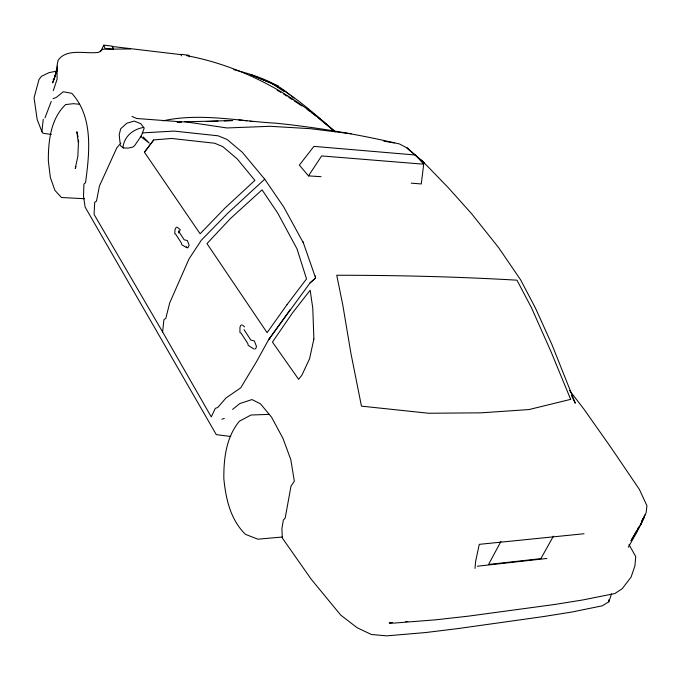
<?xml version="1.0" encoding="UTF-8"?>
<svg xmlns="http://www.w3.org/2000/svg" width="681" height="681" viewBox="0 0 681 681"><rect width="100%" height="100%" fill="white"/><g stroke="black" fill="none" stroke-linecap="round" stroke-linejoin="round"><path stroke-width="1.02" d="M474.997 568.431L475.627 561.365L479.271 544.349L584.026 533.742M51.356 134.455L43.056 133.263L41.916 131.731L43.235 119.286M315.269 275.882L315.601 277.967L309.983 282.998L268.62 339.708L256.499 361.696L240.708 387.855L225.998 397.976L217.724 407.51L215.307 408.362L211.272 416.891L162.606 331.936L163.917 319.687L165.832 318.299L169.705 302.875L188.995 258.976L201.338 240.189L227.658 213.315L264.705 179.18L242.266 152.246L227.139 139.511L218.09 135.8L174.021 131.093L142.516 132.897M321.049 176.694L308.484 175.885L299.342 165.117L313.932 146.381L415.546 155.013L423.701 164.189L421.267 183.955L411.213 183.155M644.898 514.793L640.821 524.447L630.998 540.731L636.684 530.601M53.186 79.839L54.352 78.451L57.553 66.108M54.352 78.451L57.536 68.449L52.667 82.827L54.012 79.328M642.753 518.556L640.821 524.447L646.099 512.836L646.95 505.787L639.391 489.418L610.985 447.528L583.821 409L569.622 390.545M53.271 90.701L57.11 79.175L57.008 65.802L58.123 60.268C66.815 47.747 86.138 54.352 98.745 52.318L102.754 49.228L130.573 48.955M232.604 409.409L239.797 403.578L251.961 399.568L260.474 403.824L271.625 417.274L283.041 438.555L290.804 459.649L294.337 481.186L290.983 486.183L285.228 517.909L283.305 520.199L281.9 528.618L282.317 538.007L311.149 579.148L340.721 615.096L357.125 627.729L371.375 634.488L386.655 635.858L425.54 632.555L457.734 628.614L544.008 616.484L572.04 611.998L602.251 605.818L608.857 601.783L611.529 593.9M44.98 117.898L51.245 101.426M76.008 166.675L75.242 168.428L77.83 156.443L78.409 143.529L76.893 131.756L78.026 136.975M100.592 51.688L103.818 45.142L112.263 46.146L113.446 49.338L104.993 48.342L103.818 45.142M178.584 232.919L180.269 229.744L177.375 227.267M500.935 541.455L488.558 564.472L540.867 558.641L553.432 536.16M637.714 528.762L638.752 526.924M641.851 521.399L644.439 516.794L636.761 532.338L628.316 547.235M308.484 175.885L321.628 155.932L423.701 164.189M290.183 309.625L268.62 339.708L270.034 338.134M144.457 152.212L153.727 139.92L171.621 138.473L214.711 143.24L222.798 146.619L237.201 158.894L254.898 180.363L224.875 208.165L200.12 233.796L144.44 152.221L153.727 139.92M120.818 143.087L116.826 147.777L99.417 186.066L96.498 201.099L94.71 202.283L94.063 214.37L162.606 331.936M176.388 227.054L175.017 229.642L174.762 233.864L175.647 234.136L181.359 242.955L181.784 244.726L186.756 247.714M241.491 324.88L240.444 325.816L239.95 327.595L239.942 332.592L240.989 333.018L247.739 343.428L248.25 345.412L253.834 348.944M309.966 282.998L315.601 277.967L302.866 241.38M254.881 349.115L255.962 348.187L256.465 346.365L254.285 340.892L250.821 340.049L244.045 329.655M53.016 98.685L56.242 97.451L63.299 91.739L71.803 93.331C93.62 117.166 89.475 153.097 85.542 182.712L83.916 184.1L83.508 196.383L85.134 207.101L216.286 434.623L230.774 436.495M221.887 419.241L224.321 418.389M143.776 127.415C133.536 128.998 124.512 135.987 123.074 146.713L123.38 147.964L128.156 148.117L132.838 147.096L134.617 145.649L141.308 135.877L144.193 128.164L140.788 123.678L134.276 121.099L126.87 123.184L120.707 128.743L119.184 134.812L120.077 142.933M56.898 71.062L49.023 72.646L41.464 76.315L38.987 79.524L34.05 97.826L37.14 119.379L41.916 131.731M162.929 120.843C200.291 112.603 238.384 121.124 275.992 123.193C317.584 127.466 358.81 134.498 399.534 143.98L407.017 147.956L424.237 162.878L448.387 187.803L471.61 213.732L498.56 247.543L520.522 279.704L535.368 307.923L551.916 344.526L575.3 403.203L571.495 395.61M477.39 566.226L546.826 558.471M282.47 537.003L257.852 539.19L245.526 534.389C230.476 519.824 225.769 498.713 223.836 478.59C223.683 458.492 226.152 437.159 239.457 421.156L251.034 415.01L268.944 414.388M392.273 622.74L389.166 623.004L394.052 623.098L435.695 619.812L468.119 616.186L554.692 604.473L582.689 599.978L614.849 593.543L622.238 588.682L631.057 577.156L634.888 566.005L635.731 556.59L628.972 544.553M405.723 621.617L407.791 621.438M177.239 122.044L232.715 120.528L224.27 120.86M177.171 122.078L181.393 121.848L136.753 118.503L131.986 116.434M206.326 121.559L217.937 121.107M84.461 198.716L61.486 197.516L54.948 190.416L50.36 177.554L48.342 160.869C48.24 141.333 50.641 118.707 65.665 104.576L73.293 103.682L79.643 104.278M180.848 54.633L112.246 46.47L113.31 49.364M238.597 119.847L246.914 120.86M250.029 121.235L253.145 121.618M351.132 133.757L310.195 128.666L270.187 126.3L226.935 127.96L184.508 121.635M383.897 141.18L394.29 142.967M233.77 69.641C253.604 74.799 274.111 81.184 289.842 94.88M186.458 55.604C242.087 65.98 293.409 94.029 335.146 131.85M277.21 90.36L280.827 92.31M283.483 93.935L286.99 96.208M288.744 97.349L292.251 99.63M294.005 100.762L301.887 105.895M284.232 91.577L271.915 83.44L250.267 74.493L278.427 86.206L271.915 83.44C294.941 96.149 314.622 113.804 334.311 131.058M123.38 147.964L120.971 146.185L120.35 144.968M291.468 96.123L293.92 97.979M307.148 109.309L309.557 111.148M311.157 112.374L315.967 116.051M317.567 117.277L334.294 131.169M140.286 136.183L149.224 143.044L143.223 136.975M186.271 246.641L187.752 247.927L189.156 245.322L187.343 240.563L184.159 239.789L178.431 230.995M410.66 151.131L407.017 147.956L424.237 162.878L420.867 159.933M242.53 325.058L244.564 326.897M264.705 179.18L283.73 206.964L303.581 243.33M189.412 56.812L188.773 55.263L180.857 54.318L181.495 55.876M78.409 139.937L78.664 141.92M608.661 599.876L608.857 601.783M313.89 338.959L309.566 358.759L301.845 375.265L298.61 379.308L272.451 342.075L292.413 313.013L310.161 290.234L312.783 308.204L313.89 338.959M287.05 304.611L267.105 332.668L206.973 243.611L230.476 218.516L262.04 189.846L277.703 213.042L297.01 248.863L306.518 278.904L287.05 304.611M570.661 399.364L528.958 409.562L481.101 412.831L428.604 413.256L361.449 406.14L350.894 353.192L342.824 305.19L336.737 275.252C396.844 275.26 456.968 276.682 516.973 280.18L531.503 307.795L550.972 351.583L570.661 399.364"/></g></svg>
